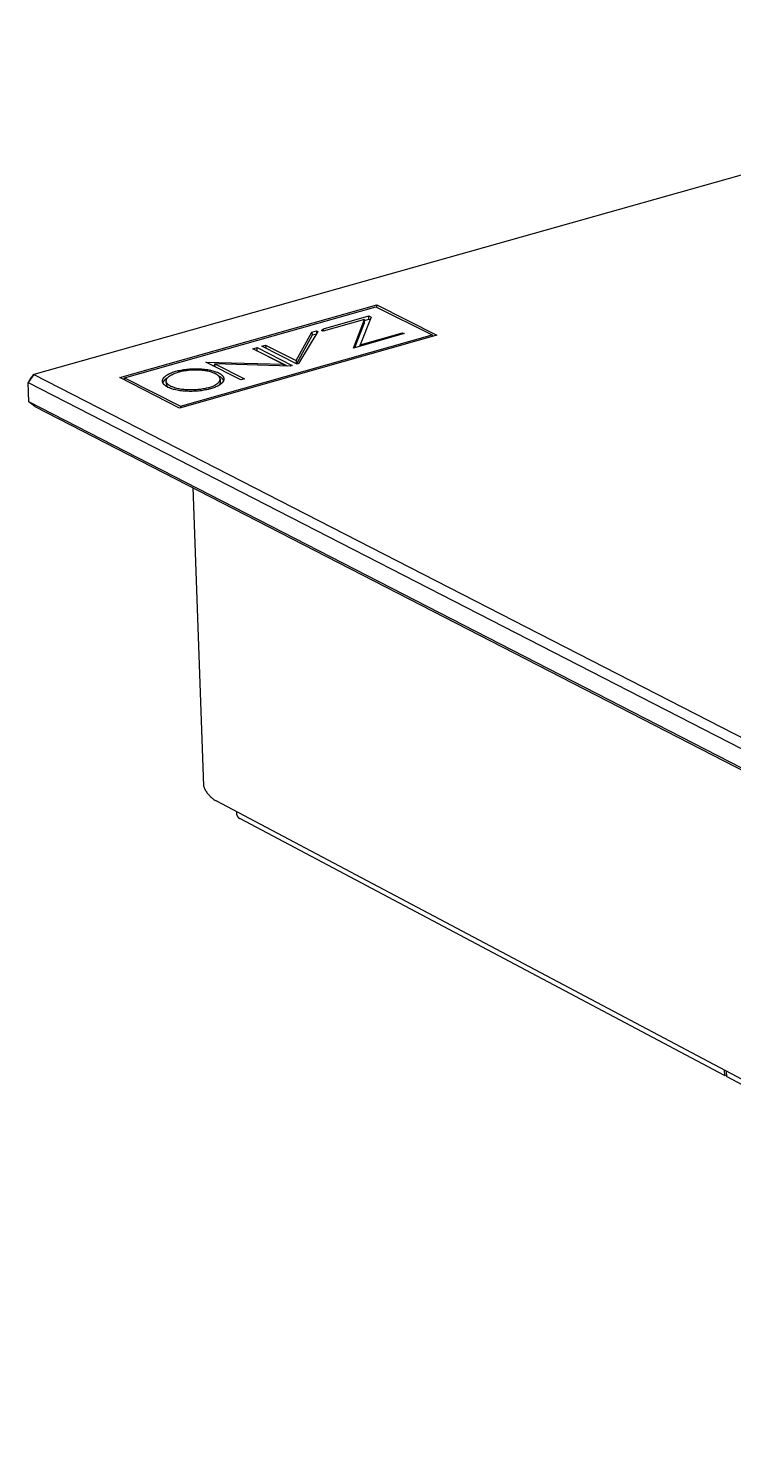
# Model space of a CAD drawing. Header units: millimetres. Extents: x -2542 to 6192, y -257 to 5845.
# Drawn here: x -329 to -162.5, y 766.5 to 1099.4 of the extents above; entities that cross this region are included whole.
import ezdxf

# ---------------------------------------------------------------- set-up
doc = ezdxf.new("R2010")
doc.units = ezdxf.units.MM
doc.header["$MEASUREMENT"] = 0
doc.layers.add('Utwórz2D linie widoczne', color=7, linetype='Continuous', true_color=0x000000)

msp = doc.modelspace()

# ---------------------------------------------------------------- linework, layer by layer
at = {"layer": 'Utwórz2D linie widoczne'}
for p, q in [((-37.76, 1099.45), (-327.68, 1017.81)), ((-307.37, 1017.1), (-246.74, 1034.22)), ((-306.24, 1017.06), (-246.95, 1033.8)), ((-246.95, 1033.8), (-233.71, 1027.18)), ((-246.73, 1033.69), (-246.74, 1034.22)), ((-246.74, 1034.22), (-232.58, 1027.14)), ((-249.62, 1030.8), (-259.38, 1028.04)), ((-259.31, 1028.61), (-248.6, 1031.63)), ((-252.27, 1024.06), (-249.62, 1030.8)), ((-251.91, 1024.16), (-249.6, 1030.05)), ((-248.09, 1031.38), (-250.66, 1024.82)), ((-249.62, 1030.59), (-248.58, 1030.89)), ((-249.6, 1030.05), (-249.62, 1030.8)), ((-248.58, 1030.89), (-248.6, 1031.63)), ((-248.6, 1031.63), (-248.09, 1031.38)), ((-248.58, 1030.89), (-248.33, 1030.76)), ((-232.58, 1027.14), (-293.29, 1009.92)), ((-293.07, 1010.34), (-233.71, 1027.18)), ((-265.75, 1021.11), (-262.05, 1027.83)), ((-262.02, 1027.08), (-265.72, 1020.37)), ((-260.64, 1027.97), (-265.17, 1020.4)), ((-262.05, 1027.83), (-260.97, 1028.14)), ((-262.05, 1027.83), (-262.02, 1027.08)), ((-261, 1027.37), (-262.02, 1027.08)), ((-260.97, 1028.14), (-260.95, 1027.46)), ((-260.97, 1028.14), (-260.64, 1027.97)), ((-259.75, 1028.22), (-259.31, 1028.61)), ((-259.38, 1028.04), (-259.75, 1028.22)), ((-259.29, 1028.06), (-259.31, 1028.61)), ((-240.26, 1027.46), (-252.27, 1024.06)), ((-250.66, 1024.82), (-240.66, 1027.66)), ((-240.66, 1027.66), (-240.65, 1027.35)), ((-240.66, 1027.66), (-240.26, 1027.46)), ((-233.71, 1027.18), (-233.69, 1026.82)), ((-233.52, 1026.87), (-233.7, 1026.96)), ((-276, 1023.89), (-274.98, 1024.18)), ((-268.79, 1020.25), (-276, 1023.89)), ((-275.04, 1023.41), (-274.96, 1023.43)), ((-274.96, 1023.43), (-274.98, 1024.18)), ((-274.98, 1024.18), (-266.67, 1019.98)), ((-274.96, 1023.43), (-267.88, 1019.85)), ((-273.88, 1024.49), (-272.96, 1024.75)), ((-265.56, 1020.29), (-273.88, 1024.49)), ((-272.96, 1024.75), (-272.93, 1024.01)), ((-272.96, 1024.75), (-265.75, 1021.11)), ((-250.65, 1024.52), (-250.66, 1024.82)), ((-293.57, 1018.74), (-293.28, 1018.81)), ((-293.28, 1018.81), (-292.97, 1018.87)), ((-292.97, 1018.87), (-292.65, 1018.93)), ((-292.65, 1018.93), (-292.32, 1018.99)), ((-292.32, 1018.99), (-291.98, 1019.03)), ((-291.98, 1019.03), (-291.64, 1019.08)), ((-291.64, 1019.08), (-291.28, 1019.11)), ((-291.13, 1018.8), (-291.45, 1018.77)), ((-291.28, 1019.11), (-290.92, 1019.15)), ((-290.82, 1018.83), (-291.13, 1018.8)), ((-290.92, 1019.15), (-290.56, 1019.17)), ((-290.5, 1018.85), (-290.82, 1018.83)), ((-290.56, 1019.17), (-290.19, 1019.19)), ((-290.17, 1018.86), (-290.5, 1018.85)), ((-290.19, 1019.19), (-289.82, 1019.2)), ((-289.85, 1018.87), (-290.17, 1018.86)), ((-289.52, 1018.88), (-289.85, 1018.87)), ((-289.82, 1019.2), (-289.45, 1019.2)), ((-289.19, 1018.88), (-289.52, 1018.88)), ((-289.45, 1019.2), (-289.07, 1019.2)), ((-288.87, 1018.87), (-289.19, 1018.88)), ((-289.07, 1019.2), (-288.71, 1019.19)), ((-288.55, 1018.85), (-288.87, 1018.87)), ((-288.71, 1019.19), (-288.34, 1019.17)), ((-288.23, 1018.83), (-288.55, 1018.85)), ((-288.34, 1019.17), (-287.98, 1019.15)), ((-287.92, 1018.8), (-288.23, 1018.83)), ((-287.98, 1019.15), (-287.62, 1019.12)), ((-287.62, 1018.77), (-287.92, 1018.8)), ((-287.62, 1019.12), (-287.28, 1019.08)), ((-287.28, 1019.08), (-286.94, 1019.04)), ((-287.09, 1020.76), (-268.79, 1020.25)), ((-278.78, 1016.54), (-287.09, 1020.76)), ((-286.94, 1019.04), (-286.61, 1018.99)), ((-286.61, 1018.99), (-286.3, 1018.93)), ((-286.3, 1018.93), (-285.99, 1018.87)), ((-285.99, 1018.87), (-285.7, 1018.8)), ((-285.7, 1018.8), (-285.43, 1018.73)), ((-285.53, 1019.96), (-284.91, 1019.95)), ((-284.9, 1019.64), (-284.92, 1020.32)), ((-267.17, 1019.83), (-284.92, 1020.32)), ((-284.92, 1020.32), (-277.94, 1016.78)), ((-268.78, 1019.88), (-268.79, 1020.25)), ((-266.67, 1019.98), (-267.17, 1019.83)), ((-265.75, 1021.11), (-265.73, 1020.37)), ((-265.17, 1020.4), (-265.56, 1020.29)), ((-327.68, 1017.81), (-328.97, 1015.93)), ((-328.53, 1016.77), (-328.97, 1015.93)), ((-328.97, 1015.93), (-160.78, 929.69)), ((-328.8, 1011.42), (-328.97, 1015.93)), ((-328.53, 1016.77), (-327.68, 1017.81)), ((-327.68, 1017.81), (-159.46, 931.64)), ((-293.29, 1009.92), (-307.37, 1017.1)), ((-306.22, 1016.66), (-306.41, 1016.61)), ((-306.24, 1017.06), (-293.07, 1010.34)), ((-306.22, 1016.51), (-306.24, 1017.06)), ((-297.3, 1016.35), (-297.29, 1016.38)), ((-297.3, 1016.32), (-297.3, 1016.35)), ((-297.3, 1016.28), (-297.3, 1016.32)), ((-297.3, 1016.25), (-297.3, 1016.28)), ((-297.29, 1016.21), (-297.3, 1016.25)), ((-297.29, 1016.42), (-297.28, 1016.45)), ((-297.29, 1016.38), (-297.29, 1016.42)), ((-297.29, 1016.18), (-297.29, 1016.21)), ((-297.29, 1016.15), (-297.29, 1016.18)), ((-297.28, 1016.11), (-297.29, 1016.15)), ((-297.28, 1016.49), (-297.27, 1016.52)), ((-297.28, 1016.45), (-297.28, 1016.49)), ((-297.27, 1016.08), (-297.28, 1016.11)), ((-297.27, 1016.52), (-297.26, 1016.56)), ((-297.27, 1016.04), (-297.27, 1016.08)), ((-297.26, 1016.01), (-297.27, 1016.04)), ((-297.26, 1016.56), (-297.25, 1016.59)), ((-297.25, 1015.98), (-297.26, 1016.01)), ((-297.25, 1016.59), (-297.24, 1016.63)), ((-297.23, 1015.95), (-297.25, 1015.98)), ((-297.24, 1016.63), (-297.23, 1016.66)), ((-297.23, 1016.66), (-297.22, 1016.69)), ((-297.22, 1015.91), (-297.23, 1015.95)), ((-297.22, 1016.69), (-297.2, 1016.73)), ((-297.21, 1015.88), (-297.22, 1015.91)), ((-297.18, 1015.96), (-297.21, 1015.88)), ((-297.19, 1015.85), (-297.21, 1015.88)), ((-297.2, 1016.73), (-297.19, 1016.76)), ((-297.19, 1016.76), (-297.17, 1016.8)), ((-297.18, 1015.81), (-297.19, 1015.85)), ((-297.14, 1016.03), (-297.18, 1015.96)), ((-297.16, 1015.78), (-297.18, 1015.81)), ((-297.17, 1016.8), (-297.15, 1016.83)), ((-297.14, 1015.75), (-297.16, 1015.78)), ((-297.15, 1016.83), (-297.13, 1016.87)), ((-297.1, 1016.09), (-297.14, 1016.03)), ((-297.12, 1015.72), (-297.14, 1015.75)), ((-297.13, 1016.87), (-297.11, 1016.9)), ((-297.1, 1015.69), (-297.12, 1015.72)), ((-297.11, 1016.9), (-297.09, 1016.94)), ((-297.06, 1016.16), (-297.1, 1016.09)), ((-297.08, 1015.66), (-297.1, 1015.69)), ((-297.09, 1016.94), (-297.07, 1016.97)), ((-297.06, 1015.62), (-297.08, 1015.66)), ((-297.07, 1016.97), (-297.04, 1017)), ((-297.02, 1016.23), (-297.06, 1016.16)), ((-297.04, 1015.59), (-297.06, 1015.62)), ((-297.04, 1017), (-297.02, 1017.04)), ((-297.01, 1015.56), (-297.04, 1015.59)), ((-297.02, 1017.04), (-296.99, 1017.07)), ((-296.97, 1016.29), (-297.02, 1016.23)), ((-296.99, 1015.53), (-297.01, 1015.56)), ((-296.99, 1017.07), (-296.96, 1017.11)), ((-296.96, 1015.5), (-296.99, 1015.53)), ((-296.93, 1016.36), (-296.97, 1016.29)), ((-296.96, 1017.11), (-296.93, 1017.14)), ((-296.94, 1015.47), (-296.96, 1015.5)), ((-296.91, 1015.44), (-296.94, 1015.47)), ((-296.93, 1017.14), (-296.9, 1017.17)), ((-296.88, 1016.42), (-296.93, 1016.36)), ((-296.9, 1017.17), (-296.87, 1017.21)), ((-296.82, 1016.48), (-296.88, 1016.42)), ((-296.87, 1017.21), (-296.84, 1017.24)), ((-296.84, 1017.24), (-296.81, 1017.27)), ((-296.77, 1016.53), (-296.82, 1016.48)), ((-296.81, 1017.27), (-296.77, 1017.3)), ((-296.77, 1017.3), (-296.74, 1017.34)), ((-296.72, 1016.59), (-296.77, 1016.53)), ((-296.74, 1017.34), (-296.66, 1017.4)), ((-296.66, 1016.65), (-296.72, 1016.59)), ((-296.66, 1017.4), (-296.59, 1017.47)), ((-296.6, 1016.7), (-296.66, 1016.65)), ((-296.54, 1016.75), (-296.6, 1016.7)), ((-296.59, 1017.47), (-296.51, 1017.53)), ((-296.48, 1016.8), (-296.54, 1016.75)), ((-296.51, 1017.53), (-296.42, 1017.59)), ((-296.41, 1016.84), (-296.48, 1016.8)), ((-296.42, 1017.59), (-296.33, 1017.65)), ((-296.35, 1016.89), (-296.41, 1016.84)), ((-296.41, 1016.43), (-296.4, 1016.46)), ((-296.41, 1016.4), (-296.41, 1016.43)), ((-296.41, 1016.37), (-296.41, 1016.4)), ((-296.41, 1016.34), (-296.41, 1016.37)), ((-296.41, 1016.31), (-296.41, 1016.34)), ((-296.41, 1016.28), (-296.41, 1016.31)), ((-296.41, 1016.25), (-296.41, 1016.28)), ((-296.41, 1016.22), (-296.41, 1016.25)), ((-296.38, 1015.54), (-296.41, 1016.22)), ((-296.4, 1016.19), (-296.41, 1016.22)), ((-296.4, 1016.49), (-296.39, 1016.52)), ((-296.4, 1016.46), (-296.4, 1016.49)), ((-296.4, 1016.16), (-296.4, 1016.19)), ((-296.39, 1016.13), (-296.4, 1016.16)), ((-296.39, 1016.52), (-296.38, 1016.55)), ((-296.38, 1016.1), (-296.39, 1016.13)), ((-296.38, 1016.55), (-296.37, 1016.58)), ((-296.38, 1016.07), (-296.38, 1016.1)), ((-296.37, 1016.05), (-296.38, 1016.07)), ((-296.38, 1015.54), (-296.38, 1015.5)), ((-296.38, 1015.5), (-296.38, 1015.47)), ((-296.38, 1015.47), (-296.37, 1015.43)), ((-296.37, 1016.58), (-296.36, 1016.61)), ((-296.36, 1016.02), (-296.37, 1016.05)), ((-296.36, 1016.61), (-296.35, 1016.64)), ((-296.35, 1015.99), (-296.36, 1016.02)), ((-296.28, 1016.93), (-296.35, 1016.89)), ((-296.35, 1016.64), (-296.34, 1016.67)), ((-296.33, 1015.96), (-296.35, 1015.99)), ((-296.34, 1016.67), (-296.33, 1016.7)), ((-296.33, 1017.65), (-296.24, 1017.71)), ((-296.33, 1016.7), (-296.31, 1016.74)), ((-296.32, 1015.93), (-296.33, 1015.96)), ((-296.31, 1015.9), (-296.32, 1015.93)), ((-296.31, 1016.74), (-296.3, 1016.77)), ((-296.29, 1015.87), (-296.31, 1015.9)), ((-296.3, 1016.77), (-296.28, 1016.8)), ((-296.28, 1015.85), (-296.29, 1015.87)), ((-296.21, 1016.97), (-296.28, 1016.93)), ((-296.28, 1016.8), (-296.27, 1016.83)), ((-296.26, 1015.82), (-296.28, 1015.85)), ((-296.27, 1016.83), (-296.25, 1016.86)), ((-296.24, 1015.79), (-296.26, 1015.82)), ((-296.25, 1016.86), (-296.23, 1016.89)), ((-296.24, 1017.71), (-296.14, 1017.77)), ((-296.22, 1015.76), (-296.24, 1015.79)), ((-296.23, 1016.89), (-296.21, 1016.92)), ((-296.2, 1015.74), (-296.22, 1015.76)), ((-296.14, 1017.01), (-296.21, 1016.97)), ((-296.21, 1016.92), (-296.19, 1016.95)), ((-296.18, 1015.71), (-296.2, 1015.74)), ((-296.19, 1016.95), (-296.17, 1016.98)), ((-296.16, 1015.68), (-296.18, 1015.71)), ((-296.17, 1016.98), (-296.14, 1017.01)), ((-296.14, 1015.65), (-296.16, 1015.68)), ((-296.14, 1017.77), (-296.04, 1017.83)), ((-296.14, 1017.01), (-296.12, 1017.04)), ((-296.12, 1015.63), (-296.14, 1015.65)), ((-296.12, 1017.04), (-296.09, 1017.06)), ((-296.09, 1015.6), (-296.12, 1015.63)), ((-296.09, 1017.06), (-296.07, 1017.09)), ((-296.07, 1015.58), (-296.09, 1015.6)), ((-296.07, 1017.09), (-296.04, 1017.12)), ((-296.04, 1015.55), (-296.07, 1015.58)), ((-296.04, 1017.83), (-295.94, 1017.89)), ((-296.04, 1017.12), (-296.01, 1017.15)), ((-296.02, 1015.52), (-296.04, 1015.55)), ((-295.99, 1015.5), (-296.02, 1015.52)), ((-296.01, 1017.15), (-295.98, 1017.18)), ((-295.96, 1015.47), (-295.99, 1015.5)), ((-295.98, 1017.18), (-295.95, 1017.21)), ((-295.94, 1015.45), (-295.96, 1015.47)), ((-295.95, 1017.21), (-295.92, 1017.24)), ((-295.94, 1017.89), (-295.83, 1017.95)), ((-295.88, 1015.4), (-295.94, 1015.45)), ((-295.92, 1017.24), (-295.86, 1017.3)), ((-295.86, 1017.3), (-295.79, 1017.35)), ((-295.83, 1017.95), (-295.73, 1018)), ((-295.79, 1017.35), (-295.72, 1017.41)), ((-295.73, 1018), (-295.62, 1018.06)), ((-295.72, 1017.41), (-295.64, 1017.46)), ((-295.64, 1017.46), (-295.57, 1017.52)), ((-295.62, 1018.06), (-295.39, 1018.16)), ((-295.57, 1017.52), (-295.48, 1017.57)), ((-295.48, 1017.57), (-295.4, 1017.62)), ((-295.4, 1017.62), (-295.31, 1017.67)), ((-295.39, 1018.16), (-295.15, 1018.26)), ((-295.31, 1017.67), (-295.22, 1017.72)), ((-295.22, 1017.72), (-295.13, 1017.77)), ((-295.15, 1018.26), (-294.9, 1018.35)), ((-295.13, 1017.77), (-295.03, 1017.82)), ((-295.03, 1017.82), (-294.94, 1017.87)), ((-294.94, 1017.87), (-294.73, 1017.96)), ((-294.9, 1018.35), (-294.65, 1018.44)), ((-294.73, 1017.96), (-294.53, 1018.05)), ((-294.65, 1018.44), (-294.39, 1018.52)), ((-294.53, 1018.05), (-294.31, 1018.13)), ((-294.39, 1018.52), (-294.13, 1018.6)), ((-294.31, 1018.13), (-294.09, 1018.21)), ((-294.13, 1018.6), (-293.85, 1018.67)), ((-294.09, 1018.21), (-293.86, 1018.28)), ((-293.86, 1018.28), (-293.63, 1018.35)), ((-293.85, 1018.67), (-293.57, 1018.74)), ((-293.39, 1018.41), (-293.63, 1018.35)), ((-293.14, 1018.47), (-293.39, 1018.41)), ((-292.88, 1018.53), (-293.14, 1018.47)), ((-292.61, 1018.59), (-292.88, 1018.53)), ((-292.33, 1018.64), (-292.61, 1018.59)), ((-292.05, 1018.69), (-292.33, 1018.64)), ((-291.75, 1018.73), (-292.05, 1018.69)), ((-291.45, 1018.77), (-291.75, 1018.73)), ((-287.32, 1018.73), (-287.62, 1018.77)), ((-287.03, 1018.69), (-287.32, 1018.73)), ((-286.76, 1018.64), (-287.03, 1018.69)), ((-286.49, 1018.58), (-286.76, 1018.64)), ((-286.24, 1018.52), (-286.49, 1018.58)), ((-285.99, 1018.46), (-286.24, 1018.52)), ((-285.76, 1018.39), (-285.99, 1018.46)), ((-285.54, 1018.32), (-285.76, 1018.39)), ((-285.34, 1018.25), (-285.54, 1018.32)), ((-285.43, 1018.73), (-285.16, 1018.65)), ((-285.15, 1018.18), (-285.34, 1018.25)), ((-285.16, 1018.65), (-284.92, 1018.57)), ((-285.06, 1018.14), (-285.15, 1018.18)), ((-284.97, 1018.1), (-285.06, 1018.14)), ((-284.89, 1018.06), (-284.97, 1018.1)), ((-284.92, 1018.57), (-284.68, 1018.49)), ((-284.81, 1018.02), (-284.89, 1018.06)), ((-284.73, 1017.98), (-284.81, 1018.02)), ((-284.65, 1017.94), (-284.73, 1017.98)), ((-284.71, 1015.44), (-284.63, 1015.49)), ((-284.68, 1018.49), (-284.47, 1018.4)), ((-284.58, 1017.89), (-284.65, 1017.94)), ((-284.63, 1015.49), (-284.54, 1015.55)), ((-284.51, 1017.85), (-284.58, 1017.89)), ((-284.54, 1015.55), (-284.47, 1015.6)), ((-284.44, 1017.8), (-284.51, 1017.85)), ((-284.47, 1018.4), (-284.36, 1018.36)), ((-284.47, 1015.6), (-284.39, 1015.66)), ((-284.37, 1017.76), (-284.44, 1017.8)), ((-284.39, 1015.66), (-284.32, 1015.71)), ((-284.3, 1017.71), (-284.37, 1017.76)), ((-284.36, 1018.36), (-284.26, 1018.32)), ((-284.32, 1015.71), (-284.25, 1015.77)), ((-284.24, 1017.66), (-284.3, 1017.71)), ((-284.26, 1018.32), (-284.17, 1018.27)), ((-284.25, 1015.77), (-284.19, 1015.83)), ((-284.18, 1017.61), (-284.24, 1017.66)), ((-284.19, 1015.83), (-284.16, 1015.85)), ((-284.16, 1017.59), (-284.18, 1017.61)), ((-284.17, 1018.27), (-284.08, 1018.23)), ((-284.13, 1017.56), (-284.16, 1017.59)), ((-284.16, 1015.85), (-284.13, 1015.88)), ((-284.1, 1017.54), (-284.13, 1017.56)), ((-284.13, 1015.88), (-284.1, 1015.91)), ((-284.07, 1017.51), (-284.1, 1017.54)), ((-284.1, 1015.91), (-284.07, 1015.94)), ((-284.08, 1018.23), (-283.99, 1018.18)), ((-284.05, 1017.49), (-284.07, 1017.51)), ((-284.07, 1015.94), (-284.04, 1015.97)), ((-284.02, 1017.46), (-284.05, 1017.49)), ((-284.04, 1015.97), (-284.02, 1016)), ((-284, 1017.44), (-284.02, 1017.46)), ((-283.95, 1017.43), (-284.02, 1017.46)), ((-284.02, 1016), (-283.99, 1016.03)), ((-283.98, 1017.41), (-284, 1017.44)), ((-283.99, 1018.18), (-283.9, 1018.13)), ((-283.99, 1016.03), (-283.97, 1016.06)), ((-283.96, 1017.38), (-283.98, 1017.41)), ((-283.97, 1016.06), (-283.95, 1016.09)), ((-283.93, 1017.36), (-283.96, 1017.38)), ((-283.88, 1017.39), (-283.95, 1017.43)), ((-283.95, 1016.09), (-283.92, 1016.12)), ((-283.91, 1017.33), (-283.93, 1017.36)), ((-283.92, 1016.12), (-283.9, 1016.15)), ((-283.89, 1017.3), (-283.91, 1017.33)), ((-283.9, 1018.13), (-283.82, 1018.08)), ((-283.9, 1016.15), (-283.88, 1016.18)), ((-283.88, 1017.27), (-283.89, 1017.3)), ((-283.81, 1017.36), (-283.88, 1017.39)), ((-283.86, 1017.25), (-283.88, 1017.27)), ((-283.88, 1016.18), (-283.86, 1016.21)), ((-283.84, 1017.22), (-283.86, 1017.25)), ((-283.86, 1016.21), (-283.85, 1016.24)), ((-283.84, 1015.45), (-283.86, 1015.42)), ((-283.85, 1016.24), (-283.83, 1016.27)), ((-283.82, 1017.19), (-283.84, 1017.22)), ((-283.82, 1015.48), (-283.84, 1015.45)), ((-283.83, 1016.27), (-283.81, 1016.3)), ((-283.82, 1018.08), (-283.73, 1018.03)), ((-283.81, 1017.16), (-283.82, 1017.19)), ((-283.8, 1015.51), (-283.82, 1015.48)), ((-283.74, 1017.32), (-283.81, 1017.36)), ((-283.8, 1017.13), (-283.81, 1017.16)), ((-283.81, 1016.3), (-283.8, 1016.33)), ((-283.78, 1017.11), (-283.8, 1017.13)), ((-283.8, 1016.33), (-283.78, 1016.36)), ((-283.78, 1015.55), (-283.8, 1015.51)), ((-283.77, 1017.08), (-283.78, 1017.11)), ((-283.78, 1016.36), (-283.77, 1016.39)), ((-283.77, 1015.58), (-283.78, 1015.55)), ((-283.69, 1015.47), (-283.78, 1015.41)), ((-283.76, 1017.05), (-283.77, 1017.08)), ((-283.77, 1016.39), (-283.76, 1016.42)), ((-283.75, 1015.62), (-283.77, 1015.58)), ((-283.75, 1017.02), (-283.76, 1017.05)), ((-283.76, 1016.42), (-283.75, 1016.45)), ((-283.74, 1016.99), (-283.75, 1017.02)), ((-283.75, 1016.45), (-283.74, 1016.48)), ((-283.74, 1015.65), (-283.75, 1015.62)), ((-283.68, 1017.28), (-283.74, 1017.32)), ((-283.73, 1016.96), (-283.74, 1016.99)), ((-283.74, 1016.48), (-283.73, 1016.51)), ((-283.73, 1015.69), (-283.74, 1015.65)), ((-283.73, 1018.03), (-283.65, 1017.98)), ((-283.72, 1016.93), (-283.73, 1016.96)), ((-283.73, 1016.51), (-283.72, 1016.54)), ((-283.72, 1015.72), (-283.73, 1015.69)), ((-283.72, 1016.9), (-283.72, 1016.93)), ((-283.71, 1016.87), (-283.72, 1016.9)), ((-283.72, 1016.57), (-283.71, 1016.6)), ((-283.72, 1016.54), (-283.72, 1016.57)), ((-283.71, 1015.76), (-283.72, 1015.72)), ((-283.71, 1016.84), (-283.71, 1016.87)), ((-283.71, 1016.81), (-283.71, 1016.84)), ((-283.7, 1016.78), (-283.71, 1016.81)), ((-283.71, 1016.66), (-283.7, 1016.69)), ((-283.71, 1016.63), (-283.71, 1016.66)), ((-283.71, 1016.6), (-283.71, 1016.63)), ((-283.7, 1015.79), (-283.71, 1015.76)), ((-283.7, 1016.75), (-283.7, 1016.78)), ((-283.7, 1016.72), (-283.7, 1016.75)), ((-283.7, 1016.72), (-283.68, 1016.02)), ((-283.7, 1016.69), (-283.7, 1016.72)), ((-283.69, 1015.83), (-283.7, 1015.79)), ((-283.68, 1015.9), (-283.69, 1015.87)), ((-283.69, 1015.87), (-283.69, 1015.83)), ((-283.6, 1015.53), (-283.69, 1015.47)), ((-283.61, 1017.23), (-283.68, 1017.28)), ((-283.68, 1016.02), (-283.68, 1015.98)), ((-283.68, 1015.98), (-283.68, 1015.94)), ((-283.68, 1015.94), (-283.68, 1015.9)), ((-283.65, 1017.98), (-283.58, 1017.93)), ((-283.55, 1017.19), (-283.61, 1017.23)), ((-283.52, 1015.6), (-283.6, 1015.53)), ((-283.58, 1017.93), (-283.5, 1017.88)), ((-283.48, 1017.14), (-283.55, 1017.19)), ((-283.44, 1015.66), (-283.52, 1015.6)), ((-283.5, 1017.88), (-283.43, 1017.82)), ((-283.42, 1017.09), (-283.48, 1017.14)), ((-283.37, 1015.73), (-283.44, 1015.66)), ((-283.43, 1017.82), (-283.37, 1017.77)), ((-283.36, 1017.04), (-283.42, 1017.09)), ((-283.37, 1017.77), (-283.33, 1017.74)), ((-283.34, 1015.76), (-283.37, 1015.73)), ((-283.31, 1016.98), (-283.36, 1017.04)), ((-283.3, 1015.79), (-283.34, 1015.76)), ((-283.33, 1017.74), (-283.3, 1017.71)), ((-283.25, 1016.93), (-283.31, 1016.98)), ((-283.3, 1017.71), (-283.27, 1017.68)), ((-283.27, 1015.83), (-283.3, 1015.79)), ((-283.27, 1017.68), (-283.24, 1017.65)), ((-283.24, 1015.86), (-283.27, 1015.83)), ((-283.2, 1016.87), (-283.25, 1016.93)), ((-283.24, 1017.65), (-283.21, 1017.62)), ((-283.21, 1015.89), (-283.24, 1015.86)), ((-283.21, 1017.62), (-283.18, 1017.59)), ((-283.18, 1015.93), (-283.21, 1015.89)), ((-283.14, 1016.81), (-283.2, 1016.87)), ((-283.18, 1017.59), (-283.16, 1017.56)), ((-283.15, 1015.96), (-283.18, 1015.93)), ((-283.16, 1017.56), (-283.13, 1017.53)), ((-283.12, 1015.99), (-283.15, 1015.96)), ((-283.1, 1016.75), (-283.14, 1016.81)), ((-283.13, 1017.53), (-283.11, 1017.5)), ((-283.09, 1016.03), (-283.12, 1015.99)), ((-283.11, 1017.5), (-283.08, 1017.47)), ((-283.05, 1016.69), (-283.1, 1016.75)), ((-283.07, 1016.06), (-283.09, 1016.03)), ((-283.08, 1017.47), (-283.06, 1017.44)), ((-283.05, 1016.1), (-283.07, 1016.06)), ((-283.06, 1017.44), (-283.04, 1017.41)), ((-283, 1016.62), (-283.05, 1016.69)), ((-283.02, 1016.13), (-283.05, 1016.1)), ((-283.04, 1017.41), (-283.02, 1017.38)), ((-283.02, 1017.38), (-283, 1017.35)), ((-283, 1016.16), (-283.02, 1016.13)), ((-283, 1017.35), (-282.98, 1017.31)), ((-282.96, 1016.56), (-283, 1016.62)), ((-282.98, 1016.2), (-283, 1016.16)), ((-282.98, 1017.31), (-282.96, 1017.28)), ((-282.96, 1016.23), (-282.98, 1016.2)), ((-282.96, 1017.28), (-282.94, 1017.25)), ((-282.92, 1016.49), (-282.96, 1016.56)), ((-282.94, 1016.27), (-282.96, 1016.23)), ((-282.94, 1017.25), (-282.92, 1017.22)), ((-282.93, 1016.3), (-282.94, 1016.27)), ((-282.91, 1016.34), (-282.93, 1016.3)), ((-282.92, 1017.22), (-282.91, 1017.18)), ((-282.88, 1016.42), (-282.92, 1016.49)), ((-282.91, 1017.18), (-282.9, 1017.15)), ((-282.9, 1016.37), (-282.91, 1016.34)), ((-282.9, 1017.15), (-282.88, 1017.12)), ((-282.88, 1016.4), (-282.9, 1016.37)), ((-282.88, 1017.12), (-282.87, 1017.09)), ((-282.87, 1016.44), (-282.88, 1016.4)), ((-282.87, 1017.09), (-282.86, 1017.05)), ((-282.86, 1016.47), (-282.87, 1016.44)), ((-282.86, 1017.05), (-282.85, 1017.02)), ((-282.85, 1016.51), (-282.86, 1016.47)), ((-282.85, 1017.02), (-282.84, 1016.99)), ((-282.84, 1016.54), (-282.85, 1016.51)), ((-282.84, 1016.99), (-282.84, 1016.95)), ((-282.84, 1016.95), (-282.83, 1016.92)), ((-282.83, 1016.61), (-282.84, 1016.58)), ((-282.84, 1016.58), (-282.84, 1016.54)), ((-282.83, 1016.92), (-282.83, 1016.89)), ((-282.83, 1016.89), (-282.82, 1016.85)), ((-282.82, 1016.68), (-282.83, 1016.65)), ((-282.83, 1016.65), (-282.83, 1016.61)), ((-282.82, 1016.85), (-282.82, 1016.82)), ((-282.82, 1016.82), (-282.82, 1016.78)), ((-282.82, 1016.78), (-282.82, 1016.75)), ((-282.82, 1016.75), (-282.82, 1016.72)), ((-282.82, 1016.72), (-282.82, 1016.68)), ((-277.94, 1016.78), (-278.78, 1016.54)), ((-296.88, 1015.41), (-296.91, 1015.44)), ((-296.85, 1015.38), (-296.88, 1015.41)), ((-296.82, 1015.36), (-296.85, 1015.38)), ((-296.79, 1015.33), (-296.82, 1015.36)), ((-296.75, 1015.3), (-296.79, 1015.33)), ((-296.69, 1015.24), (-296.75, 1015.3)), ((-296.62, 1015.19), (-296.69, 1015.24)), ((-296.54, 1015.13), (-296.62, 1015.19)), ((-296.47, 1015.08), (-296.54, 1015.13)), ((-296.39, 1015.03), (-296.47, 1015.08)), ((-296.31, 1014.98), (-296.39, 1015.03)), ((-296.37, 1015.43), (-296.36, 1015.39)), ((-296.36, 1015.39), (-296.35, 1015.36)), ((-296.35, 1015.36), (-296.35, 1015.32)), ((-296.35, 1015.32), (-296.33, 1015.28)), ((-296.33, 1015.28), (-296.32, 1015.25)), ((-296.32, 1015.25), (-296.31, 1015.21)), ((-296.31, 1015.21), (-296.29, 1015.18)), ((-296.22, 1014.93), (-296.31, 1014.98)), ((-296.29, 1015.18), (-296.28, 1015.15)), ((-296.28, 1015.15), (-296.26, 1015.11)), ((-296.26, 1015.11), (-296.24, 1015.08)), ((-296.24, 1015.08), (-296.22, 1015.05)), ((-296.22, 1015.05), (-296.2, 1015.02)), ((-296.14, 1014.88), (-296.22, 1014.93)), ((-296.2, 1015.02), (-296.18, 1014.99)), ((-296.18, 1014.99), (-296.16, 1014.96)), ((-296.16, 1014.96), (-296.14, 1014.93)), ((-296.14, 1014.93), (-296.11, 1014.9)), ((-296.05, 1014.84), (-296.14, 1014.88)), ((-296.11, 1014.9), (-296.09, 1014.87)), ((-296.09, 1014.87), (-296.06, 1014.84)), ((-295.96, 1014.79), (-296.05, 1014.84)), ((-295.86, 1014.75), (-295.96, 1014.79)), ((-295.82, 1015.35), (-295.88, 1015.4)), ((-295.76, 1014.7), (-295.86, 1014.75)), ((-295.75, 1015.3), (-295.82, 1015.35)), ((-295.66, 1014.66), (-295.76, 1014.7)), ((-295.68, 1015.26), (-295.75, 1015.3)), ((-295.61, 1015.21), (-295.68, 1015.26)), ((-295.44, 1014.57), (-295.66, 1014.66)), ((-295.54, 1015.17), (-295.61, 1015.21)), ((-295.47, 1015.13), (-295.54, 1015.17)), ((-295.39, 1015.09), (-295.47, 1015.13)), ((-295.21, 1014.49), (-295.44, 1014.57)), ((-295.31, 1015.04), (-295.39, 1015.09)), ((-295.23, 1015), (-295.31, 1015.04)), ((-295.15, 1014.96), (-295.23, 1015)), ((-294.96, 1014.41), (-295.21, 1014.49)), ((-295.06, 1014.93), (-295.15, 1014.96)), ((-294.97, 1014.89), (-295.06, 1014.93)), ((-294.78, 1014.81), (-294.97, 1014.89)), ((-294.7, 1014.33), (-294.96, 1014.41)), ((-294.58, 1014.74), (-294.78, 1014.81)), ((-294.42, 1014.26), (-294.7, 1014.33)), ((-294.36, 1014.67), (-294.58, 1014.74)), ((-294.13, 1014.19), (-294.42, 1014.26)), ((-294.13, 1014.6), (-294.36, 1014.67)), ((-293.88, 1014.54), (-294.13, 1014.6)), ((-293.82, 1014.13), (-294.13, 1014.19)), ((-293.63, 1014.48), (-293.88, 1014.54)), ((-293.51, 1014.07), (-293.82, 1014.13)), ((-293.36, 1014.42), (-293.63, 1014.48)), ((-293.18, 1014.02), (-293.51, 1014.07)), ((-293.09, 1014.37), (-293.36, 1014.42)), ((-292.84, 1013.98), (-293.18, 1014.02)), ((-292.8, 1014.33), (-293.09, 1014.37)), ((-292.49, 1013.94), (-292.84, 1013.98)), ((-292.5, 1014.29), (-292.8, 1014.33)), ((-292.2, 1014.26), (-292.5, 1014.29)), ((-292.14, 1013.91), (-292.49, 1013.94)), ((-291.88, 1014.23), (-292.2, 1014.26)), ((-291.78, 1013.89), (-292.14, 1013.91)), ((-291.57, 1014.21), (-291.88, 1014.23)), ((-291.41, 1013.87), (-291.78, 1013.89)), ((-291.25, 1014.19), (-291.57, 1014.21)), ((-291.04, 1013.86), (-291.41, 1013.87)), ((-290.92, 1014.18), (-291.25, 1014.19)), ((-290.67, 1013.85), (-291.04, 1013.86)), ((-290.59, 1014.18), (-290.92, 1014.18)), ((-290.3, 1013.86), (-290.67, 1013.85)), ((-290.27, 1014.19), (-290.59, 1014.18)), ((-289.92, 1013.87), (-290.3, 1013.86)), ((-289.94, 1014.2), (-290.27, 1014.19)), ((-289.62, 1014.21), (-289.94, 1014.2)), ((-289.55, 1013.89), (-289.92, 1013.87)), ((-289.29, 1014.23), (-289.62, 1014.21)), ((-289.19, 1013.91), (-289.55, 1013.89)), ((-288.98, 1014.26), (-289.29, 1014.23)), ((-288.83, 1013.94), (-289.19, 1013.91)), ((-288.67, 1014.29), (-288.98, 1014.26)), ((-288.47, 1013.98), (-288.83, 1013.94)), ((-288.36, 1014.33), (-288.67, 1014.29)), ((-288.13, 1014.02), (-288.47, 1013.98)), ((-288.06, 1014.37), (-288.36, 1014.33)), ((-287.79, 1014.07), (-288.13, 1014.02)), ((-287.78, 1014.42), (-288.06, 1014.37)), ((-287.46, 1014.13), (-287.79, 1014.07)), ((-287.5, 1014.47), (-287.78, 1014.42)), ((-287.23, 1014.53), (-287.5, 1014.47)), ((-287.14, 1014.19), (-287.46, 1014.13)), ((-286.97, 1014.59), (-287.23, 1014.53)), ((-286.83, 1014.25), (-287.14, 1014.19)), ((-286.72, 1014.65), (-286.97, 1014.59)), ((-286.54, 1014.32), (-286.83, 1014.25)), ((-286.48, 1014.71), (-286.72, 1014.65)), ((-286.25, 1014.39), (-286.54, 1014.32)), ((-286.48, 1014.71), (-286.25, 1014.78)), ((-286.25, 1014.78), (-286.02, 1014.86)), ((-285.98, 1014.46), (-286.25, 1014.39)), ((-286.02, 1014.86), (-285.8, 1014.93)), ((-285.72, 1014.54), (-285.98, 1014.46)), ((-285.8, 1014.93), (-285.58, 1015.02)), ((-285.46, 1014.62), (-285.72, 1014.54)), ((-285.58, 1015.02), (-285.37, 1015.1)), ((-285.21, 1014.71), (-285.46, 1014.62)), ((-285.37, 1015.1), (-285.17, 1015.19)), ((-284.96, 1014.8), (-285.21, 1014.71)), ((-285.17, 1015.19), (-285.07, 1015.24)), ((-285.07, 1015.24), (-284.98, 1015.29)), ((-284.98, 1015.29), (-284.89, 1015.34)), ((-284.72, 1014.9), (-284.96, 1014.8)), ((-284.89, 1015.34), (-284.8, 1015.39)), ((-284.8, 1015.39), (-284.71, 1015.44)), ((-284.49, 1015.01), (-284.72, 1014.9)), ((-284.38, 1015.06), (-284.49, 1015.01)), ((-284.27, 1015.12), (-284.38, 1015.06)), ((-284.17, 1015.17), (-284.27, 1015.12)), ((-284.06, 1015.23), (-284.17, 1015.17)), ((-283.96, 1015.29), (-284.06, 1015.23)), ((-283.87, 1015.35), (-283.96, 1015.29)), ((-283.92, 1015.33), (-283.95, 1015.3)), ((-283.9, 1015.36), (-283.92, 1015.33)), ((-283.88, 1015.39), (-283.9, 1015.36)), ((-283.86, 1015.42), (-283.88, 1015.39)), ((-283.78, 1015.41), (-283.87, 1015.35)), ((-327.39, 1010.3), (-328.8, 1011.42)), ((-160.65, 925.04), (-328.8, 1011.42)), ((-327.39, 1010.3), (-159.24, 923.9)), ((-293.07, 1010.34), (-293.06, 1009.98)), ((-290.17, 991.18), (-287.63, 920.89)), ((-287.63, 920.89), (-287.56, 920.68)), ((-287.56, 920.68), (-287.47, 920.48)), ((-287.47, 920.48), (-287.39, 920.28)), ((-287.39, 920.28), (-287.29, 920.09)), ((-287.29, 920.09), (-287.19, 919.89)), ((-287.19, 919.89), (-287.08, 919.71)), ((-287.08, 919.71), (-286.97, 919.52)), ((-286.97, 919.52), (-286.85, 919.34)), ((-286.85, 919.34), (-286.72, 919.16)), ((-286.72, 919.16), (-286.59, 918.99)), ((-286.59, 918.99), (-286.45, 918.82)), ((-286.45, 918.82), (-286.31, 918.66)), ((-286.31, 918.66), (-286.16, 918.5)), ((-286.16, 918.5), (-286.01, 918.34)), ((-286.01, 918.34), (-285.85, 918.2)), ((-285.85, 918.2), (-285.68, 918.05)), ((-285.68, 918.05), (-285.51, 917.92)), ((-285.51, 917.92), (-285.34, 917.78)), ((-285.34, 917.78), (-285.16, 917.66)), ((-285.16, 917.66), (-284.98, 917.54)), ((-284.98, 917.54), (-284.79, 917.43)), ((-284.79, 917.43), (-284.6, 917.32)), ((-0.77, 767.04), (-284.6, 917.32)), ((-279.73, 914.01), (-279.76, 914.75)), ((-279.73, 914.01), (-279.72, 913.97)), ((-279.72, 913.97), (-279.72, 913.93)), ((-279.72, 913.93), (-279.7, 913.9)), ((-279.7, 913.9), (-279.69, 913.86)), ((-279.69, 913.86), (-279.68, 913.82)), ((-279.68, 913.82), (-279.67, 913.79)), ((-279.67, 913.79), (-279.65, 913.75)), ((-279.65, 913.75), (-279.63, 913.72)), ((-279.63, 913.72), (-279.62, 913.68)), ((-279.62, 913.68), (-279.6, 913.65)), ((-279.6, 913.65), (-279.58, 913.62)), ((-279.58, 913.62), (-279.56, 913.59)), ((-279.56, 913.59), (-279.54, 913.56)), ((-279.54, 913.56), (-279.51, 913.53)), ((-279.51, 913.53), (-279.49, 913.5)), ((-279.49, 913.5), (-279.46, 913.47)), ((-279.46, 913.47), (-279.44, 913.44)), ((-279.44, 913.44), (-279.41, 913.41)), ((-279.41, 913.41), (-279.38, 913.39)), ((-279.38, 913.39), (-279.35, 913.36)), ((-279.35, 913.36), (-279.32, 913.34)), ((-279.32, 913.34), (-279.29, 913.31)), ((-279.29, 913.31), (-279.26, 913.29)), ((-279.26, 913.29), (-279.23, 913.27)), ((-279.23, 913.27), (-279.2, 913.25)), ((-279.2, 913.25), (-279.16, 913.23)), ((-279.16, 913.23), (-279.13, 913.22)), ((-279.13, 913.22), (-279.1, 913.2)), ((-279.1, 913.2), (-279.06, 913.19)), ((-279.06, 913.19), (-279.03, 913.17)), ((-164.73, 852.63), (-279.03, 913.17)), ((-164.77, 853.87), (-164.73, 852.63)), ((-164.73, 852.63), (-164.26, 852.77)), ((-164.29, 853.62), (-164.25, 852.37)), ((-2.16, 766.51), (-164.25, 852.37))]:
    msp.add_line(p, q, dxfattribs=at)

doc.saveas('drawing.dxf')
